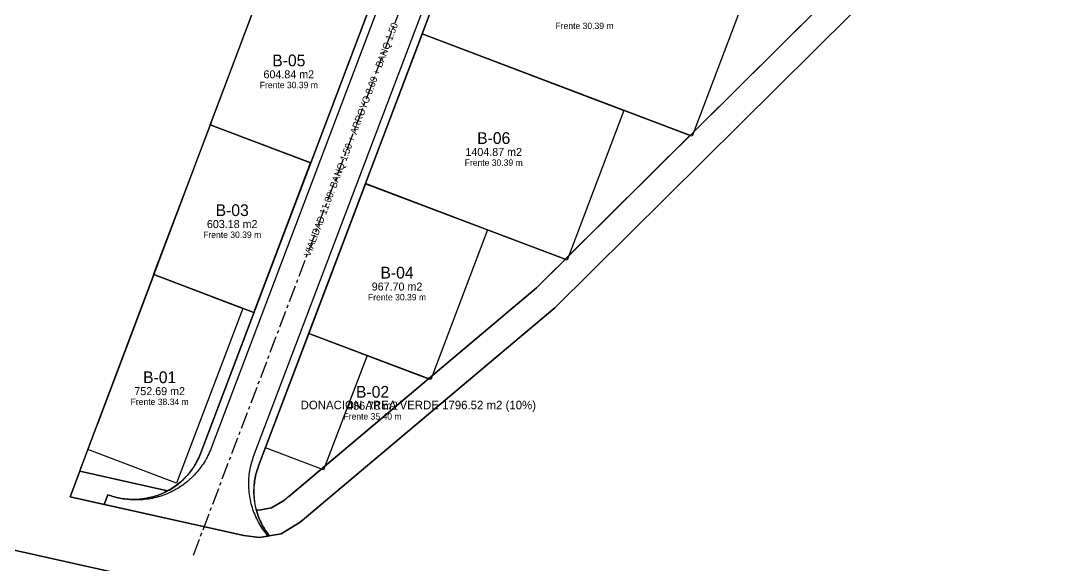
# Model space of a CAD drawing. Header units: metres. Extents: x 357856 to 358234, y 2285113 to 2285465.
# Drawn here: x 358037.8 to 358234, y 2285265.1 to 2285367 of the extents above; entities that cross this region are included whole.
import ezdxf
from ezdxf.enums import TextEntityAlignment as Align

# ---------------------------------------------------------------- set-up
doc = ezdxf.new("R2010")
doc.units = ezdxf.units.M
doc.linetypes.add('CENTER', pattern=[5.08, 3.175, -0.635, 0.635, -0.635])
for name, color, linetype in [('BODEGA-HUELLA', 30, 'Continuous'), ('DONACION-AREA-VERDE', 3, 'Continuous'), ('LOTES', 2, 'Continuous'), ('POLIGONO', 5, 'Continuous'), ('TEXTO', 7, 'Continuous'), ('VIAL-ARROYO', 8, 'Continuous'), ('VIAL-DERECHO-VIA', 9, 'Continuous'), ('VIAL-EJE', 1, 'Continuous')]:
    doc.layers.add(name, color=color, linetype=linetype)

msp = doc.modelspace()

# ---------------------------------------------------------------- linework, layer by layer
at = {"layer": 'BODEGA-HUELLA'}
for points in [[(358123.64, 2285392.65), (358174.22, 2285373.49), (358163.59, 2285345.43), (358113.01, 2285364.6), (358123.64, 2285392.65)], [(358083.88, 2285375.64), (358102.73, 2285368.5), (358092.1, 2285340.45), (358073.24, 2285347.59), (358083.88, 2285375.64)], [(358113.01, 2285364.6), (358150.81, 2285350.28), (358140.18, 2285322.22), (358102.38, 2285336.55), (358113.01, 2285364.6)], [(358073.3, 2285347.57), (358092.1, 2285340.45), (358081.47, 2285312.39), (358062.67, 2285319.52), (358073.3, 2285347.57)], [(358102.38, 2285336.55), (358125.25, 2285327.88), (358114.62, 2285299.83), (358091.75, 2285308.49), (358102.38, 2285336.55)], [(358062.72, 2285319.5), (358079.38, 2285313.18), (358066.98, 2285280.45), (358050.31, 2285286.76), (358062.72, 2285319.5)], [(358091.75, 2285308.49), (358102.66, 2285304.36), (358094.52, 2285282.9), (358083.62, 2285287.03), (358091.75, 2285308.49)]]:
    msp.add_lwpolyline(points, close=True, dxfattribs=at)
at = {"layer": 'DONACION-AREA-VERDE'}
for points in [[(358203.1, 2285385.15), (358134.4, 2285317.03), (358134.4, 2285317.03), (358134.4, 2285317.03), (358134.4, 2285317.03), (358087.18, 2285277.26), (358087.18, 2285277.26), (358087.18, 2285277.26), (358087.18, 2285277.26), (358087.18, 2285277.26), (358087.18, 2285277.26), (358084.77, 2285275.81), (358084.77, 2285275.81), (358084.77, 2285275.81), (358084.76, 2285275.81), (358084.76, 2285275.81), (358084.76, 2285275.81), (358084.76, 2285275.81), (358084.76, 2285275.81), (358082.38, 2285275.39), (358082.38, 2285275.39), (358082.38, 2285275.39), (358082.38, 2285275.39), (358082.38, 2285275.39), (358082.38, 2285275.39), (358082.38, 2285275.39), (358081.93, 2285275.44), (358081.93, 2285275.44), (358081.93, 2285275.44), (358081.93, 2285275.44), (358081.93, 2285275.44), (358081.92, 2285275.44), (358081.92, 2285275.44), (358081.92, 2285275.44), (358081.92, 2285275.44), (358081.92, 2285275.44), (358081.92, 2285275.44), (358081.92, 2285275.44), (358081.92, 2285275.44), (358081.92, 2285275.44), (358081.92, 2285275.43), (358081.92, 2285275.43), (358081.92, 2285275.43), (358081.92, 2285275.43), (358081.92, 2285275.43), (358081.92, 2285275.43), (358081.92, 2285275.43), (358081.92, 2285275.43), (358081.92, 2285275.43), (358081.92, 2285275.43), (358081.98, 2285275.2), (358081.98, 2285275.2), (358081.98, 2285275.2), (358081.98, 2285275.2), (358081.98, 2285275.2), (358081.98, 2285275.2), (358082.07, 2285274.88), (358082.07, 2285274.88), (358082.07, 2285274.88), (358082.07, 2285274.88), (358082.07, 2285274.88), (358082.07, 2285274.88), (358082.17, 2285274.57), (358082.17, 2285274.57), (358082.17, 2285274.57), (358082.17, 2285274.57), (358082.17, 2285274.57), (358082.17, 2285274.57), (358082.28, 2285274.26), (358082.28, 2285274.26), (358082.28, 2285274.26), (358082.28, 2285274.26), (358082.28, 2285274.26), (358082.28, 2285274.26), (358082.4, 2285273.95), (358082.4, 2285273.95), (358082.4, 2285273.95), (358082.4, 2285273.95), (358082.4, 2285273.95), (358082.4, 2285273.95), (358082.53, 2285273.64), (358082.53, 2285273.64), (358082.53, 2285273.64), (358082.53, 2285273.64), (358082.53, 2285273.64), (358082.53, 2285273.64), (358082.66, 2285273.34), (358082.66, 2285273.34), (358082.66, 2285273.34), (358082.66, 2285273.34), (358082.66, 2285273.34), (358082.66, 2285273.34), (358082.8, 2285273.04), (358082.8, 2285273.04), (358082.8, 2285273.03), (358082.8, 2285273.03), (358082.8, 2285273.03), (358082.8, 2285273.03), (358082.94, 2285272.74), (358082.94, 2285272.74), (358082.94, 2285272.74), (358082.94, 2285272.74), (358082.94, 2285272.74), (358082.94, 2285272.74), (358083.1, 2285272.45), (358083.1, 2285272.45), (358083.1, 2285272.44), (358083.1, 2285272.44), (358083.1, 2285272.44), (358083.1, 2285272.44), (358083.26, 2285272.16), (358083.26, 2285272.16), (358083.26, 2285272.16), (358083.26, 2285272.16), (358083.26, 2285272.16), (358083.26, 2285272.16), (358083.43, 2285271.87), (358083.43, 2285271.87), (358083.43, 2285271.87), (358083.43, 2285271.87), (358083.43, 2285271.87), (358083.43, 2285271.87), (358083.6, 2285271.59), (358083.6, 2285271.59), (358083.6, 2285271.59), (358083.6, 2285271.59), (358083.6, 2285271.59), (358083.6, 2285271.59), (358083.79, 2285271.31), (358083.79, 2285271.31), (358083.79, 2285271.31), (358083.79, 2285271.31), (358083.79, 2285271.31), (358083.79, 2285271.31), (358083.98, 2285271.04), (358083.98, 2285271.04), (358083.98, 2285271.04), (358083.98, 2285271.04), (358083.98, 2285271.04), (358083.98, 2285271.04), (358084.17, 2285270.77), (358084.17, 2285270.77), (358084.17, 2285270.77), (358084.17, 2285270.77), (358084.17, 2285270.77), (358084.17, 2285270.77), (358084.33, 2285270.57), (358084.33, 2285270.57), (358084.33, 2285270.57), (358084.33, 2285270.57), (358084.33, 2285270.57), (358084.33, 2285270.57), (358084.33, 2285270.57), (358084.33, 2285270.57), (358084.33, 2285270.57), (358084.33, 2285270.57), (358084.33, 2285270.57), (358084.33, 2285270.56), (358084.33, 2285270.56), (358084.33, 2285270.56), (358084.33, 2285270.56), (358084.33, 2285270.56), (358084.33, 2285270.56), (358084.33, 2285270.56), (358084.33, 2285270.56), (358084.34, 2285270.56), (358084.34, 2285270.56), (358084.34, 2285270.56), (358084.34, 2285270.56), (358084.34, 2285270.56), (358084.34, 2285270.56), (358084.34, 2285270.56), (358084.34, 2285270.56), (358086.57, 2285270.95), (358086.58, 2285270.95), (358086.58, 2285270.95), (358086.58, 2285270.95), (358086.58, 2285270.95), (358086.58, 2285270.95), (358086.58, 2285270.95), (358086.58, 2285270.95), (358090.15, 2285273.1), (358090.15, 2285273.1), (358090.15, 2285273.1), (358090.15, 2285273.1), (358090.15, 2285273.1), (358090.15, 2285273.1), (358137.84, 2285313.27), (358137.84, 2285313.27), (358137.84, 2285313.27), (358137.84, 2285313.27), (358207.33, 2285382.17)], [(358060.31, 2285262.57), (357941.63, 2285289.07)]]:
    msp.add_lwpolyline(points, dxfattribs=at)
msp.add_lwpolyline([(358047, 2285277.88), (358047, 2285277.88), (358047, 2285277.88), (358047, 2285277.87), (358047, 2285277.87), (358047, 2285277.87), (358047, 2285277.87), (358047, 2285277.87), (358047, 2285277.87), (358047, 2285277.87), (358047.01, 2285277.87), (358047.01, 2285277.87), (358047.01, 2285277.87), (358047.01, 2285277.87), (358047.01, 2285277.87), (358047.01, 2285277.87), (358047.01, 2285277.86), (358047.01, 2285277.86), (358047.01, 2285277.86), (358053.4, 2285276.44), (358053.4, 2285276.44), (358053.4, 2285276.44), (358053.4, 2285276.44), (358053.4, 2285276.44), (358053.4, 2285276.44), (358053.4, 2285276.44), (358053.4, 2285276.44), (358053.4, 2285276.44), (358053.4, 2285276.44), (358053.4, 2285276.44), (358053.4, 2285276.44), (358053.41, 2285276.44), (358053.41, 2285276.44), (358053.41, 2285276.44), (358053.41, 2285276.44), (358053.41, 2285276.44), (358053.41, 2285276.44), (358053.41, 2285276.44), (358053.41, 2285276.45), (358053.41, 2285276.45), (358053.41, 2285276.45), (358053.41, 2285276.45), (358054.09, 2285278.24), (358054.09, 2285278.24), (358054.09, 2285278.24), (358054.09, 2285278.24), (358054.09, 2285278.24), (358054.09, 2285278.24), (358054.09, 2285278.24), (358054.09, 2285278.24), (358054.09, 2285278.24), (358054.09, 2285278.24), (358054.09, 2285278.24), (358054.09, 2285278.24), (358054.09, 2285278.24), (358054.1, 2285278.24), (358054.1, 2285278.24), (358054.1, 2285278.24), (358054.1, 2285278.24), (358054.1, 2285278.24), (358054.1, 2285278.24), (358054.4, 2285278.13), (358054.4, 2285278.13), (358054.4, 2285278.13), (358054.4, 2285278.13), (358054.4, 2285278.13), (358054.4, 2285278.13), (358054.72, 2285278.03), (358054.72, 2285278.03), (358054.72, 2285278.03), (358054.72, 2285278.03), (358054.72, 2285278.03), (358054.72, 2285278.03), (358055.03, 2285277.93), (358055.03, 2285277.93), (358055.03, 2285277.93), (358055.03, 2285277.93), (358055.03, 2285277.93), (358055.03, 2285277.93), (358055.35, 2285277.84), (358055.35, 2285277.84), (358055.35, 2285277.84), (358055.35, 2285277.84), (358055.35, 2285277.84), (358055.35, 2285277.84), (358055.67, 2285277.76), (358055.67, 2285277.76), (358055.67, 2285277.76), (358055.67, 2285277.76), (358055.67, 2285277.76), (358055.67, 2285277.76), (358055.99, 2285277.68), (358055.99, 2285277.68), (358055.99, 2285277.68), (358055.99, 2285277.68), (358055.99, 2285277.68), (358055.99, 2285277.68), (358056.32, 2285277.61), (358056.32, 2285277.61), (358056.32, 2285277.61), (358056.32, 2285277.61), (358056.32, 2285277.61), (358056.32, 2285277.61), (358056.64, 2285277.56), (358056.64, 2285277.56), (358056.65, 2285277.56), (358056.65, 2285277.56), (358056.65, 2285277.56), (358056.65, 2285277.56), (358056.97, 2285277.5), (358056.97, 2285277.5), (358056.97, 2285277.5), (358056.97, 2285277.5), (358056.97, 2285277.5), (358056.97, 2285277.5), (358057.3, 2285277.46), (358057.3, 2285277.46), (358057.3, 2285277.46), (358057.3, 2285277.46), (358057.3, 2285277.46), (358057.3, 2285277.46), (358057.63, 2285277.43), (358057.63, 2285277.43), (358057.63, 2285277.43), (358057.63, 2285277.43), (358057.63, 2285277.43), (358057.63, 2285277.43), (358057.96, 2285277.4), (358057.96, 2285277.4), (358057.96, 2285277.4), (358057.96, 2285277.4), (358057.96, 2285277.4), (358057.96, 2285277.4), (358058.29, 2285277.38), (358058.29, 2285277.38), (358058.29, 2285277.38), (358058.29, 2285277.38), (358058.29, 2285277.38), (358058.29, 2285277.38), (358058.62, 2285277.37), (358058.62, 2285277.37), (358058.62, 2285277.37), (358058.62, 2285277.37), (358058.62, 2285277.37), (358058.62, 2285277.37), (358058.95, 2285277.37), (358058.95, 2285277.37), (358058.95, 2285277.37), (358058.95, 2285277.37), (358058.95, 2285277.37), (358058.95, 2285277.37), (358059.29, 2285277.38), (358059.29, 2285277.38), (358059.29, 2285277.38), (358059.29, 2285277.38), (358059.29, 2285277.38), (358059.29, 2285277.38), (358059.62, 2285277.39), (358059.62, 2285277.39), (358059.62, 2285277.39), (358059.62, 2285277.39), (358059.62, 2285277.39), (358059.62, 2285277.39), (358059.95, 2285277.41), (358059.95, 2285277.41), (358059.95, 2285277.41), (358059.95, 2285277.41), (358059.95, 2285277.41), (358059.95, 2285277.41), (358060.28, 2285277.44), (358060.28, 2285277.44), (358060.28, 2285277.44), (358060.28, 2285277.44), (358060.28, 2285277.44), (358060.28, 2285277.44), (358060.61, 2285277.48), (358060.61, 2285277.48), (358060.61, 2285277.48), (358060.61, 2285277.48), (358060.61, 2285277.48), (358060.61, 2285277.48), (358060.93, 2285277.53), (358060.93, 2285277.53), (358060.93, 2285277.53), (358060.93, 2285277.53), (358060.93, 2285277.53), (358060.93, 2285277.53), (358061.26, 2285277.58), (358061.26, 2285277.58), (358061.26, 2285277.58), (358061.26, 2285277.58), (358061.26, 2285277.58), (358061.26, 2285277.58), (358061.59, 2285277.65), (358061.59, 2285277.65), (358061.59, 2285277.65), (358061.59, 2285277.65), (358061.59, 2285277.65), (358061.59, 2285277.65), (358061.91, 2285277.72), (358061.91, 2285277.72), (358061.91, 2285277.72), (358061.91, 2285277.72), (358061.91, 2285277.72), (358061.91, 2285277.72), (358062.23, 2285277.79), (358062.23, 2285277.79), (358062.23, 2285277.79), (358062.23, 2285277.79), (358062.23, 2285277.79), (358062.23, 2285277.79), (358062.55, 2285277.88), (358062.55, 2285277.88), (358062.55, 2285277.88), (358062.55, 2285277.88), (358062.55, 2285277.88), (358062.55, 2285277.88), (358062.87, 2285277.97), (358062.87, 2285277.97), (358062.87, 2285277.97), (358062.87, 2285277.97), (358062.87, 2285277.97), (358062.87, 2285277.97), (358063.18, 2285278.08), (358063.18, 2285278.08), (358063.18, 2285278.08), (358063.18, 2285278.08), (358063.18, 2285278.08), (358063.18, 2285278.08), (358063.5, 2285278.19), (358063.5, 2285278.19), (358063.5, 2285278.19), (358063.5, 2285278.19), (358063.5, 2285278.19), (358063.5, 2285278.19), (358063.81, 2285278.3), (358063.81, 2285278.3), (358063.81, 2285278.3), (358063.81, 2285278.3), (358063.81, 2285278.3), (358063.81, 2285278.3), (358064.11, 2285278.43), (358064.11, 2285278.43), (358064.11, 2285278.43), (358064.11, 2285278.43), (358064.11, 2285278.43), (358064.11, 2285278.43), (358064.42, 2285278.56), (358064.42, 2285278.56), (358064.42, 2285278.56), (358064.42, 2285278.56), (358064.42, 2285278.56), (358064.42, 2285278.56), (358064.72, 2285278.7), (358064.72, 2285278.7), (358064.72, 2285278.7), (358064.72, 2285278.7), (358064.72, 2285278.7), (358064.72, 2285278.7), (358065.02, 2285278.85), (358065.02, 2285278.85), (358065.02, 2285278.85), (358065.02, 2285278.85), (358065.02, 2285278.85), (358065.02, 2285278.85), (358065.28, 2285278.99), (358065.28, 2285278.99), (358065.28, 2285278.99), (358065.28, 2285278.99), (358065.28, 2285278.99), (358065.28, 2285278.99), (358065.28, 2285278.99), (358065.28, 2285278.99), (358065.28, 2285278.99), (358065.28, 2285278.99), (358065.28, 2285278.99), (358065.28, 2285278.99), (358065.28, 2285278.99), (358065.28, 2285278.99), (358065.28, 2285279), (358065.28, 2285279), (358065.28, 2285279), (358065.28, 2285279), (358065.28, 2285279), (358065.28, 2285279), (358065.28, 2285279), (358065.28, 2285279), (358065.28, 2285279), (358065.28, 2285279), (358065.28, 2285279), (358065.28, 2285279), (358065.27, 2285279), (358065.27, 2285279), (358065.27, 2285279), (358048.82, 2285282.68), (358048.82, 2285282.68), (358048.82, 2285282.68), (358048.82, 2285282.68), (358048.82, 2285282.68), (358048.82, 2285282.68), (358048.82, 2285282.68), (358048.82, 2285282.68), (358048.82, 2285282.68), (358048.82, 2285282.68), (358048.81, 2285282.68), (358048.81, 2285282.68), (358048.81, 2285282.68), (358048.81, 2285282.68), (358048.81, 2285282.68), (358048.81, 2285282.67), (358048.81, 2285282.67), (358048.81, 2285282.67), (358048.81, 2285282.67), (358047, 2285277.88), (358047, 2285277.88), (358047, 2285277.88)], close=True, dxfattribs=at)
at = {"layer": 'LOTES'}
for points in [[(358123.64, 2285392.65), (358113.02, 2285364.61), (358113.02, 2285364.61), (358113.02, 2285364.61), (358113.02, 2285364.61), (358113.02, 2285364.61), (358113.02, 2285364.61), (358113.02, 2285364.61), (358113.02, 2285364.6), (358113.02, 2285364.6), (358113.02, 2285364.6), (358113.02, 2285364.6), (358113.02, 2285364.6), (358113.02, 2285364.6), (358113.02, 2285364.6), (358113.02, 2285364.6), (358113.02, 2285364.6), (358113.02, 2285364.6), (358113.02, 2285364.6), (358163.19, 2285345.59), (358163.19, 2285345.59), (358163.19, 2285345.59), (358163.19, 2285345.59), (358163.19, 2285345.59), (358163.19, 2285345.59), (358163.19, 2285345.59), (358163.2, 2285345.59), (358163.2, 2285345.59), (358163.2, 2285345.59), (358163.2, 2285345.59), (358163.2, 2285345.59), (358163.2, 2285345.59), (358186.6, 2285368.78)], [(358083.85, 2285375.64), (358073.27, 2285347.59), (358073.27, 2285347.59), (358073.27, 2285347.59), (358073.27, 2285347.59), (358073.27, 2285347.59), (358073.27, 2285347.58), (358073.27, 2285347.58), (358073.27, 2285347.58), (358073.27, 2285347.58), (358073.27, 2285347.58), (358073.27, 2285347.58), (358073.28, 2285347.58), (358073.28, 2285347.58), (358073.28, 2285347.58), (358073.28, 2285347.58), (358073.28, 2285347.58), (358073.28, 2285347.58), (358092.09, 2285340.45), (358092.09, 2285340.45), (358092.09, 2285340.45), (358092.09, 2285340.45), (358092.09, 2285340.45), (358092.09, 2285340.45), (358092.09, 2285340.45), (358092.09, 2285340.45), (358092.09, 2285340.45), (358092.1, 2285340.45), (358092.1, 2285340.45), (358092.1, 2285340.45), (358092.1, 2285340.45), (358092.1, 2285340.45), (358092.1, 2285340.45), (358092.1, 2285340.45), (358092.1, 2285340.45), (358092.1, 2285340.46), (358102.72, 2285368.49)]]:
    msp.add_lwpolyline(points, dxfattribs=at)
for points in [[(358102.39, 2285336.56), (358102.39, 2285336.56), (358102.39, 2285336.56), (358102.39, 2285336.55), (358102.39, 2285336.55), (358102.39, 2285336.55), (358102.39, 2285336.55), (358102.39, 2285336.55), (358102.39, 2285336.55), (358102.39, 2285336.55), (358102.39, 2285336.55), (358102.39, 2285336.55), (358102.39, 2285336.55), (358102.39, 2285336.55), (358102.39, 2285336.55), (358102.39, 2285336.54), (358102.39, 2285336.54), (358139.78, 2285322.38), (358139.78, 2285322.38), (358139.78, 2285322.38), (358139.78, 2285322.38), (358139.78, 2285322.38), (358139.78, 2285322.38), (358139.78, 2285322.38), (358139.78, 2285322.38), (358139.78, 2285322.38), (358139.79, 2285322.38), (358139.79, 2285322.38), (358139.79, 2285322.38), (358139.79, 2285322.38), (358163.18, 2285345.57), (358163.18, 2285345.58), (358163.19, 2285345.58), (358163.19, 2285345.58), (358163.19, 2285345.58), (358163.19, 2285345.58), (358163.19, 2285345.58), (358163.19, 2285345.58), (358163.19, 2285345.58), (358163.19, 2285345.58), (358163.19, 2285345.58), (358163.19, 2285345.58), (358163.19, 2285345.59), (358163.19, 2285345.59), (358163.18, 2285345.59), (358163.18, 2285345.59), (358163.18, 2285345.59), (358163.18, 2285345.59), (358163.18, 2285345.59), (358163.18, 2285345.59), (358163.18, 2285345.59), (358113.02, 2285364.6), (358113.02, 2285364.6), (358113.02, 2285364.6), (358113.02, 2285364.6), (358113.02, 2285364.6), (358113.02, 2285364.6), (358113.02, 2285364.6), (358113.02, 2285364.6), (358113.02, 2285364.6), (358113.02, 2285364.6), (358113.01, 2285364.6), (358113.01, 2285364.6), (358113.01, 2285364.6), (358113.01, 2285364.59), (358113.01, 2285364.59), (358113.01, 2285364.59), (358113.01, 2285364.59), (358102.39, 2285336.56)], [(358081.46, 2285312.4), (358081.46, 2285312.4), (358081.46, 2285312.4), (358081.46, 2285312.4), (358081.46, 2285312.4), (358081.46, 2285312.4), (358081.46, 2285312.4), (358081.46, 2285312.4), (358081.47, 2285312.4), (358081.47, 2285312.4), (358081.47, 2285312.4), (358081.47, 2285312.4), (358081.47, 2285312.4), (358081.47, 2285312.4), (358081.47, 2285312.4), (358081.47, 2285312.4), (358081.47, 2285312.4), (358092.09, 2285340.44), (358092.09, 2285340.44), (358092.09, 2285340.44), (358092.09, 2285340.44), (358092.09, 2285340.44), (358092.09, 2285340.44), (358092.09, 2285340.44), (358092.09, 2285340.44), (358092.09, 2285340.44), (358092.09, 2285340.44), (358092.09, 2285340.45), (358092.09, 2285340.45), (358092.09, 2285340.45), (358092.09, 2285340.45), (358092.09, 2285340.45), (358092.09, 2285340.45), (358092.09, 2285340.45), (358073.28, 2285347.58), (358073.28, 2285347.58), (358073.28, 2285347.58), (358073.28, 2285347.58), (358073.28, 2285347.58), (358073.27, 2285347.58), (358073.27, 2285347.58), (358073.27, 2285347.58), (358073.27, 2285347.58), (358073.27, 2285347.58), (358073.27, 2285347.58), (358073.27, 2285347.57), (358073.27, 2285347.57), (358073.27, 2285347.57), (358073.27, 2285347.57), (358073.27, 2285347.57), (358073.27, 2285347.57), (358062.69, 2285319.52), (358062.69, 2285319.52), (358062.69, 2285319.51), (358062.69, 2285319.51), (358062.69, 2285319.51), (358062.69, 2285319.51), (358062.69, 2285319.51), (358062.69, 2285319.51), (358062.7, 2285319.51), (358062.7, 2285319.51), (358062.7, 2285319.51), (358062.7, 2285319.51), (358062.7, 2285319.51), (358062.7, 2285319.51), (358062.7, 2285319.5), (358062.7, 2285319.5), (358062.7, 2285319.5), (358081.46, 2285312.4)], [(358091.76, 2285308.5), (358091.76, 2285308.5), (358091.76, 2285308.5), (358091.76, 2285308.5), (358091.76, 2285308.5), (358091.76, 2285308.5), (358091.76, 2285308.5), (358091.76, 2285308.5), (358091.76, 2285308.5), (358091.76, 2285308.5), (358091.76, 2285308.49), (358091.76, 2285308.49), (358091.76, 2285308.49), (358091.76, 2285308.49), (358091.76, 2285308.49), (358091.76, 2285308.49), (358091.76, 2285308.49), (358114.17, 2285300), (358114.17, 2285300), (358114.17, 2285300), (358114.17, 2285300), (358114.17, 2285300), (358114.17, 2285300), (358114.17, 2285300), (358114.18, 2285300), (358114.18, 2285300), (358114.18, 2285300), (358114.18, 2285300), (358114.18, 2285300), (358134.4, 2285317.03), (358134.4, 2285317.03), (358134.4, 2285317.03), (358134.4, 2285317.03), (358134.4, 2285317.03), (358134.4, 2285317.03), (358134.4, 2285317.03), (358134.4, 2285317.03), (358139.77, 2285322.36), (358139.77, 2285322.37), (358139.77, 2285322.37), (358139.77, 2285322.37), (358139.77, 2285322.37), (358139.77, 2285322.37), (358139.78, 2285322.37), (358139.78, 2285322.37), (358139.78, 2285322.37), (358139.78, 2285322.37), (358139.78, 2285322.37), (358139.77, 2285322.37), (358139.77, 2285322.38), (358139.77, 2285322.38), (358139.77, 2285322.38), (358139.77, 2285322.38), (358139.77, 2285322.38), (358139.77, 2285322.38), (358139.77, 2285322.38), (358139.77, 2285322.38), (358139.77, 2285322.38), (358102.39, 2285336.54), (358102.39, 2285336.54), (358102.39, 2285336.54), (358102.39, 2285336.54), (358102.39, 2285336.54), (358102.39, 2285336.54), (358102.39, 2285336.54), (358102.39, 2285336.54), (358102.39, 2285336.54), (358102.38, 2285336.54), (358102.38, 2285336.54), (358102.38, 2285336.54), (358102.38, 2285336.54), (358102.38, 2285336.54), (358102.38, 2285336.54), (358102.38, 2285336.54), (358102.38, 2285336.54), (358091.76, 2285308.5)], [(358048.82, 2285282.65), (358048.82, 2285282.65), (358048.82, 2285282.65), (358048.82, 2285282.65), (358048.82, 2285282.65), (358048.82, 2285282.65), (358048.82, 2285282.65), (358048.82, 2285282.65), (358065.25, 2285278.98), (358065.26, 2285278.98), (358065.26, 2285278.98), (358065.26, 2285278.98), (358065.26, 2285278.97), (358065.26, 2285278.97), (358065.26, 2285278.97), (358065.26, 2285278.97), (358065.27, 2285278.97), (358065.27, 2285278.97), (358065.27, 2285278.97), (358065.27, 2285278.97), (358065.27, 2285278.97), (358065.28, 2285278.97), (358065.28, 2285278.97), (358065.28, 2285278.96), (358065.28, 2285278.96), (358065.28, 2285278.96), (358065.28, 2285278.96), (358065.29, 2285278.96), (358065.29, 2285278.96), (358065.29, 2285278.96), (358065.29, 2285278.96), (358065.29, 2285278.96), (358065.3, 2285278.96), (358065.3, 2285278.96), (358065.3, 2285278.96), (358065.3, 2285278.97), (358065.3, 2285278.97), (358065.3, 2285278.97), (358065.3, 2285278.97), (358065.31, 2285278.97), (358065.31, 2285278.97), (358065.31, 2285278.97), (358065.31, 2285278.97), (358065.31, 2285278.97), (358065.31, 2285278.97), (358065.31, 2285278.97), (358065.31, 2285278.97), (358065.31, 2285278.97), (358065.32, 2285278.98), (358065.32, 2285278.98), (358065.32, 2285278.98), (358065.32, 2285278.98), (358065.32, 2285278.98), (358065.32, 2285278.98), (358065.61, 2285279.14), (358065.61, 2285279.14), (358065.61, 2285279.14), (358065.61, 2285279.14), (358065.61, 2285279.14), (358065.61, 2285279.14), (358065.9, 2285279.31), (358065.9, 2285279.31), (358065.9, 2285279.31), (358065.9, 2285279.31), (358065.9, 2285279.31), (358065.9, 2285279.31), (358066.18, 2285279.48), (358066.18, 2285279.48), (358066.18, 2285279.48), (358066.18, 2285279.48), (358066.18, 2285279.48), (358066.18, 2285279.48), (358066.46, 2285279.66), (358066.46, 2285279.66), (358066.46, 2285279.66), (358066.46, 2285279.66), (358066.46, 2285279.66), (358066.46, 2285279.67), (358066.73, 2285279.85), (358066.73, 2285279.85), (358066.73, 2285279.85), (358066.73, 2285279.85), (358066.73, 2285279.85), (358066.73, 2285279.85), (358067, 2285280.05), (358067, 2285280.05), (358067, 2285280.05), (358067, 2285280.05), (358067, 2285280.05), (358067, 2285280.05), (358067.26, 2285280.25), (358067.26, 2285280.25), (358067.26, 2285280.25), (358067.26, 2285280.25), (358067.26, 2285280.25), (358067.26, 2285280.25), (358067.52, 2285280.46), (358067.52, 2285280.46), (358067.52, 2285280.46), (358067.52, 2285280.46), (358067.52, 2285280.46), (358067.52, 2285280.46), (358067.77, 2285280.68), (358067.77, 2285280.68), (358067.77, 2285280.68), (358067.77, 2285280.68), (358067.77, 2285280.68), (358067.77, 2285280.68), (358068.02, 2285280.9), (358068.02, 2285280.9), (358068.02, 2285280.9), (358068.02, 2285280.9), (358068.02, 2285280.9), (358068.02, 2285280.9), (358068.26, 2285281.13), (358068.26, 2285281.13), (358068.26, 2285281.13), (358068.26, 2285281.13), (358068.26, 2285281.13), (358068.26, 2285281.13), (358068.5, 2285281.36), (358068.5, 2285281.36), (358068.5, 2285281.36), (358068.5, 2285281.36), (358068.5, 2285281.36), (358068.5, 2285281.36), (358068.73, 2285281.6), (358068.73, 2285281.6), (358068.73, 2285281.6), (358068.73, 2285281.6), (358068.73, 2285281.6), (358068.73, 2285281.6), (358068.95, 2285281.84), (358068.95, 2285281.84), (358068.95, 2285281.84), (358068.95, 2285281.84), (358068.95, 2285281.84), (358068.95, 2285281.84), (358069.17, 2285282.09), (358069.17, 2285282.09), (358069.17, 2285282.09), (358069.17, 2285282.09), (358069.17, 2285282.09), (358069.17, 2285282.09), (358069.38, 2285282.35), (358069.38, 2285282.35), (358069.38, 2285282.35), (358069.38, 2285282.35), (358069.38, 2285282.35), (358069.38, 2285282.35), (358069.59, 2285282.61), (358069.59, 2285282.61), (358069.59, 2285282.61), (358069.59, 2285282.61), (358069.59, 2285282.61), (358069.59, 2285282.61), (358069.79, 2285282.87), (358069.79, 2285282.87), (358069.79, 2285282.87), (358069.79, 2285282.87), (358069.79, 2285282.87), (358069.79, 2285282.88), (358069.98, 2285283.14), (358069.98, 2285283.14), (358069.98, 2285283.14), (358069.98, 2285283.15), (358069.98, 2285283.15), (358069.98, 2285283.15), (358070.17, 2285283.42), (358070.17, 2285283.42), (358070.17, 2285283.42), (358070.17, 2285283.42), (358070.17, 2285283.42), (358070.17, 2285283.42), (358070.35, 2285283.7), (358070.35, 2285283.7), (358070.35, 2285283.7), (358070.35, 2285283.7), (358070.35, 2285283.7), (358070.35, 2285283.7), (358070.52, 2285283.98), (358070.52, 2285283.98), (358070.52, 2285283.98), (358070.52, 2285283.98), (358070.52, 2285283.98), (358070.52, 2285283.98), (358070.69, 2285284.27), (358070.69, 2285284.27), (358070.69, 2285284.27), (358070.69, 2285284.27), (358070.69, 2285284.27), (358070.69, 2285284.27), (358070.73, 2285284.36), (358070.73, 2285284.36), (358070.74, 2285284.36), (358070.74, 2285284.36), (358070.74, 2285284.36), (358070.74, 2285284.36), (358070.74, 2285284.37), (358070.74, 2285284.37), (358070.74, 2285284.37), (358070.74, 2285284.37), (358070.74, 2285284.37), (358070.74, 2285284.38), (358070.74, 2285284.38), (358070.74, 2285284.38), (358070.74, 2285284.38), (358070.74, 2285284.38), (358070.74, 2285284.39), (358070.74, 2285284.39), (358070.74, 2285284.39), (358070.74, 2285284.39), (358070.74, 2285284.39), (358070.74, 2285284.4), (358070.74, 2285284.4), (358070.73, 2285284.4), (358070.73, 2285284.4), (358070.73, 2285284.4), (358070.73, 2285284.4), (358070.73, 2285284.4), (358070.73, 2285284.4), (358070.73, 2285284.41), (358070.73, 2285284.41), (358070.73, 2285284.41), (358070.73, 2285284.41), (358070.73, 2285284.41), (358070.73, 2285284.42), (358070.73, 2285284.42), (358070.73, 2285284.42), (358070.73, 2285284.42), (358070.82, 2285284.58), (358070.82, 2285284.58), (358070.82, 2285284.58), (358070.82, 2285284.58), (358070.97, 2285284.87), (358070.97, 2285284.87), (358070.97, 2285284.87), (358070.97, 2285284.87), (358071.11, 2285285.17), (358071.11, 2285285.17), (358071.11, 2285285.17), (358071.11, 2285285.17), (358071.25, 2285285.47), (358071.25, 2285285.47), (358071.25, 2285285.47), (358071.25, 2285285.47), (358071.38, 2285285.78), (358071.38, 2285285.78), (358071.38, 2285285.78), (358071.38, 2285285.78), (358071.5, 2285286.09), (358071.5, 2285286.09), (358081.46, 2285312.37), (358081.46, 2285312.38), (358081.46, 2285312.38), (358081.46, 2285312.38), (358081.46, 2285312.38), (358081.46, 2285312.38), (358081.46, 2285312.39), (358081.46, 2285312.39), (358081.46, 2285312.39), (358081.46, 2285312.39), (358081.46, 2285312.39), (358081.46, 2285312.39), (358081.45, 2285312.4), (358081.45, 2285312.4), (358081.45, 2285312.4), (358081.45, 2285312.4), (358081.45, 2285312.4), (358062.71, 2285319.5), (358062.71, 2285319.5), (358062.71, 2285319.5), (358062.7, 2285319.5), (358062.7, 2285319.5), (358062.7, 2285319.5), (358062.7, 2285319.5), (358062.7, 2285319.5), (358062.69, 2285319.5), (358062.69, 2285319.5), (358062.69, 2285319.5), (358062.69, 2285319.5), (358062.69, 2285319.5), (358062.69, 2285319.49), (358062.69, 2285319.49), (358062.69, 2285319.49), (358062.68, 2285319.49), (358052.13, 2285291.47), (358052.13, 2285291.47), (358052.13, 2285291.47), (358052.12, 2285291.47), (358052.12, 2285291.47), (358052.12, 2285291.47), (358052.12, 2285291.46), (358052.12, 2285291.46), (358052.12, 2285291.46), (358052.12, 2285291.46), (358052.11, 2285291.46), (358052.11, 2285291.46), (358052.11, 2285291.46), (358052.11, 2285291.46), (358052.11, 2285291.46), (358052.11, 2285291.46), (358052.11, 2285291.46), (358052.1, 2285291.46), (358052.1, 2285291.46), (358052.1, 2285291.46), (358052.1, 2285291.46), (358052.1, 2285291.46), (358052.1, 2285291.45), (358052.09, 2285291.45), (358052.09, 2285291.45), (358052.09, 2285291.45), (358052.09, 2285291.45), (358052.09, 2285291.45), (358052.09, 2285291.45), (358052.09, 2285291.45), (358052.08, 2285291.44), (358052.08, 2285291.44), (358052.08, 2285291.44), (358052.08, 2285291.44), (358052.08, 2285291.44), (358052.08, 2285291.44), (358052.08, 2285291.44), (358052.08, 2285291.44), (358052.08, 2285291.44), (358048.79, 2285282.7), (358048.79, 2285282.7), (358048.79, 2285282.7), (358048.79, 2285282.7), (358048.79, 2285282.7), (358048.79, 2285282.7), (358048.79, 2285282.7), (358048.79, 2285282.7), (358048.79, 2285282.7), (358048.79, 2285282.7), (358048.79, 2285282.7), (358048.79, 2285282.7), (358048.79, 2285282.7), (358048.79, 2285282.69), (358048.79, 2285282.69), (358048.79, 2285282.69), (358048.79, 2285282.69), (358048.79, 2285282.69), (358048.79, 2285282.68), (358048.79, 2285282.68), (358048.79, 2285282.68), (358048.79, 2285282.68), (358048.79, 2285282.68), (358048.79, 2285282.67), (358048.79, 2285282.67), (358048.79, 2285282.67), (358048.79, 2285282.67), (358048.79, 2285282.67), (358048.79, 2285282.67), (358048.8, 2285282.66), (358048.8, 2285282.66), (358048.8, 2285282.66), (358048.8, 2285282.66), (358048.8, 2285282.66), (358048.8, 2285282.66), (358048.81, 2285282.66), (358048.81, 2285282.65), (358048.81, 2285282.65), (358048.81, 2285282.65), (358048.81, 2285282.65), (358048.81, 2285282.65), (358048.81, 2285282.65), (358048.82, 2285282.65), (358048.82, 2285282.65), (358048.82, 2285282.65)], [(358081.92, 2285275.41), (358081.92, 2285275.41), (358081.93, 2285275.41), (358081.93, 2285275.41), (358082.38, 2285275.36), (358082.38, 2285275.36), (358082.38, 2285275.36), (358082.38, 2285275.36), (358082.38, 2285275.36), (358082.38, 2285275.36), (358082.38, 2285275.36), (358082.38, 2285275.36), (358082.38, 2285275.36), (358082.38, 2285275.36), (358082.38, 2285275.36), (358082.38, 2285275.36), (358082.38, 2285275.36), (358082.38, 2285275.36), (358082.38, 2285275.36), (358082.38, 2285275.36), (358082.38, 2285275.36), (358082.38, 2285275.36), (358082.38, 2285275.36), (358082.38, 2285275.36), (358082.38, 2285275.36), (358082.38, 2285275.36), (358082.38, 2285275.36), (358082.39, 2285275.36), (358082.39, 2285275.36), (358082.39, 2285275.36), (358082.39, 2285275.36), (358082.39, 2285275.36), (358082.39, 2285275.36), (358082.39, 2285275.36), (358082.39, 2285275.36), (358082.39, 2285275.36), (358082.39, 2285275.36), (358082.39, 2285275.36), (358082.39, 2285275.36), (358082.39, 2285275.36), (358084.77, 2285275.78), (358084.77, 2285275.78), (358084.77, 2285275.78), (358084.77, 2285275.78), (358084.77, 2285275.78), (358084.77, 2285275.78), (358084.77, 2285275.78), (358084.77, 2285275.78), (358084.77, 2285275.78), (358084.77, 2285275.78), (358084.77, 2285275.78), (358084.77, 2285275.78), (358084.77, 2285275.78), (358084.77, 2285275.78), (358084.77, 2285275.78), (358084.77, 2285275.78), (358084.77, 2285275.78), (358084.77, 2285275.78), (358084.77, 2285275.78), (358084.77, 2285275.78), (358084.77, 2285275.78), (358084.78, 2285275.78), (358084.78, 2285275.78), (358084.78, 2285275.78), (358084.78, 2285275.78), (358084.78, 2285275.78), (358084.78, 2285275.78), (358084.78, 2285275.78), (358084.78, 2285275.78), (358084.78, 2285275.78), (358084.78, 2285275.78), (358084.78, 2285275.78), (358084.78, 2285275.78), (358084.78, 2285275.78), (358084.78, 2285275.78), (358084.78, 2285275.78), (358084.78, 2285275.78), (358084.78, 2285275.78), (358084.78, 2285275.78), (358084.78, 2285275.78), (358087.2, 2285277.23), (358087.2, 2285277.23), (358087.2, 2285277.23), (358087.2, 2285277.23), (358087.2, 2285277.23), (358087.2, 2285277.23), (358087.2, 2285277.23), (358087.2, 2285277.23), (358087.2, 2285277.23), (358087.2, 2285277.23), (358087.2, 2285277.23), (358087.2, 2285277.23), (358087.2, 2285277.23), (358087.2, 2285277.23), (358087.2, 2285277.23), (358087.2, 2285277.23), (358087.2, 2285277.23), (358087.2, 2285277.23), (358087.2, 2285277.23), (358087.2, 2285277.23), (358087.2, 2285277.23), (358087.2, 2285277.23), (358087.2, 2285277.23), (358087.2, 2285277.23), (358087.2, 2285277.23), (358087.2, 2285277.23), (358087.2, 2285277.23), (358087.2, 2285277.23), (358087.2, 2285277.23), (358087.2, 2285277.24), (358087.2, 2285277.24), (358087.2, 2285277.24), (358087.91, 2285277.84), (358087.92, 2285277.84), (358087.92, 2285277.84), (358087.92, 2285277.84), (358087.92, 2285277.84), (358087.92, 2285277.84), (358087.92, 2285277.84), (358087.92, 2285277.84), (358087.92, 2285277.84), (358087.92, 2285277.84), (358087.92, 2285277.85), (358087.92, 2285277.85), (358087.93, 2285277.85), (358087.93, 2285277.85), (358087.93, 2285277.85), (358087.93, 2285277.85), (358087.93, 2285277.86), (358087.93, 2285277.86), (358087.93, 2285277.86), (358087.93, 2285277.86), (358087.93, 2285277.86), (358087.93, 2285277.87), (358087.93, 2285277.87), (358087.93, 2285277.87), (358087.93, 2285277.87), (358087.93, 2285277.87), (358087.93, 2285277.88), (358087.93, 2285277.88), (358087.93, 2285277.88), (358087.93, 2285277.88), (358087.93, 2285277.88), (358087.93, 2285277.88), (358087.93, 2285277.89), (358087.93, 2285277.89), (358087.93, 2285277.89), (358087.93, 2285277.89), (358087.94, 2285277.89), (358114.15, 2285299.98), (358114.15, 2285299.98), (358114.15, 2285299.98), (358114.15, 2285299.98), (358114.15, 2285299.98), (358114.15, 2285299.98), (358114.15, 2285299.99), (358114.16, 2285299.99), (358114.16, 2285299.99), (358114.16, 2285299.99), (358114.16, 2285299.99), (358114.16, 2285300), (358114.15, 2285300), (358114.15, 2285300), (358114.15, 2285300), (358114.15, 2285300), (358114.15, 2285300), (358114.15, 2285300.01), (358114.15, 2285300.01), (358114.15, 2285300.01), (358114.14, 2285300.01), (358114.14, 2285300.01), (358091.77, 2285308.49), (358091.77, 2285308.49), (358091.77, 2285308.49), (358091.77, 2285308.49), (358091.76, 2285308.49), (358091.76, 2285308.49), (358091.76, 2285308.49), (358091.76, 2285308.49), (358091.76, 2285308.49), (358091.75, 2285308.49), (358091.75, 2285308.49), (358091.75, 2285308.48), (358091.75, 2285308.48), (358091.75, 2285308.48), (358091.75, 2285308.48), (358091.75, 2285308.48), (358091.75, 2285308.48), (358082.34, 2285283.66), (358082.34, 2285283.66), (358082.23, 2285283.35), (358082.23, 2285283.35), (358082.23, 2285283.35), (358082.23, 2285283.35), (358082.12, 2285283.04), (358082.12, 2285283.04), (358082.12, 2285283.04), (358082.12, 2285283.04), (358082.03, 2285282.72), (358082.03, 2285282.72), (358082.03, 2285282.72), (358082.03, 2285282.72), (358081.94, 2285282.4), (358081.94, 2285282.4), (358081.94, 2285282.4), (358081.94, 2285282.4), (358081.85, 2285282.08), (358081.85, 2285282.08), (358081.85, 2285282.08), (358081.85, 2285282.08), (358081.78, 2285281.76), (358081.78, 2285281.76), (358081.78, 2285281.76), (358081.78, 2285281.76), (358081.71, 2285281.43), (358081.71, 2285281.43), (358081.71, 2285281.43), (358081.71, 2285281.43), (358081.65, 2285281.11), (358081.65, 2285281.11), (358081.65, 2285281.11), (358081.65, 2285281.11), (358081.6, 2285280.78), (358081.6, 2285280.78), (358081.6, 2285280.78), (358081.6, 2285280.78), (358081.56, 2285280.45), (358081.56, 2285280.45), (358081.56, 2285280.45), (358081.56, 2285280.45), (358081.55, 2285280.32), (358081.55, 2285280.32), (358081.54, 2285280.32), (358081.54, 2285280.32), (358081.54, 2285280.31), (358081.54, 2285280.31), (358081.54, 2285280.31), (358081.54, 2285280.31), (358081.54, 2285280.31), (358081.54, 2285280.31), (358081.54, 2285280.31), (358081.53, 2285280.3), (358081.53, 2285280.3), (358081.53, 2285280.3), (358081.53, 2285280.3), (358081.53, 2285280.3), (358081.53, 2285280.3), (358081.53, 2285280.3), (358081.52, 2285280.3), (358081.52, 2285280.3), (358081.52, 2285280.3), (358081.52, 2285280.29), (358081.52, 2285280.29), (358081.52, 2285280.29), (358081.52, 2285280.29), (358081.52, 2285280.29), (358081.51, 2285280.29), (358081.51, 2285280.28), (358081.51, 2285280.28), (358081.51, 2285280.28), (358081.51, 2285280.28), (358081.51, 2285280.28), (358081.51, 2285280.28), (358081.51, 2285280.27), (358081.51, 2285280.27), (358081.51, 2285280.27), (358081.51, 2285280.27), (358081.51, 2285280.27), (358081.49, 2285280.13), (358081.49, 2285280.13), (358081.49, 2285280.13), (358081.49, 2285280.13), (358081.49, 2285280.13), (358081.49, 2285280.13), (358081.47, 2285279.8), (358081.47, 2285279.8), (358081.47, 2285279.79), (358081.47, 2285279.79), (358081.47, 2285279.79), (358081.47, 2285279.79), (358081.45, 2285279.46), (358081.45, 2285279.46), (358081.45, 2285279.46), (358081.45, 2285279.46), (358081.45, 2285279.46), (358081.45, 2285279.46), (358081.44, 2285279.13), (358081.44, 2285279.13), (358081.44, 2285279.13), (358081.44, 2285279.13), (358081.44, 2285279.13), (358081.44, 2285279.13), (358081.44, 2285278.8), (358081.44, 2285278.8), (358081.44, 2285278.8), (358081.44, 2285278.8), (358081.44, 2285278.8), (358081.44, 2285278.8), (358081.44, 2285278.47), (358081.44, 2285278.47), (358081.44, 2285278.47), (358081.44, 2285278.47), (358081.44, 2285278.47), (358081.44, 2285278.47), (358081.46, 2285278.14), (358081.46, 2285278.14), (358081.46, 2285278.14), (358081.46, 2285278.14), (358081.46, 2285278.14), (358081.46, 2285278.13), (358081.48, 2285277.8), (358081.48, 2285277.8), (358081.48, 2285277.8), (358081.48, 2285277.8), (358081.48, 2285277.8), (358081.48, 2285277.8), (358081.51, 2285277.47), (358081.51, 2285277.47), (358081.51, 2285277.47), (358081.51, 2285277.47), (358081.51, 2285277.47), (358081.51, 2285277.47), (358081.55, 2285277.14), (358081.55, 2285277.14), (358081.55, 2285277.14), (358081.55, 2285277.14), (358081.55, 2285277.14), (358081.55, 2285277.14), (358081.6, 2285276.82), (358081.6, 2285276.82), (358081.6, 2285276.81), (358081.6, 2285276.81), (358081.6, 2285276.81), (358081.6, 2285276.81), (358081.65, 2285276.49), (358081.65, 2285276.49), (358081.65, 2285276.49), (358081.65, 2285276.49), (358081.65, 2285276.49), (358081.65, 2285276.49), (358081.71, 2285276.16), (358081.71, 2285276.16), (358081.71, 2285276.16), (358081.71, 2285276.16), (358081.71, 2285276.16), (358081.71, 2285276.16), (358081.78, 2285275.84), (358081.78, 2285275.84), (358081.78, 2285275.84), (358081.78, 2285275.84), (358081.78, 2285275.84), (358081.78, 2285275.84), (358081.86, 2285275.51), (358081.86, 2285275.51), (358081.86, 2285275.51), (358081.86, 2285275.51), (358081.86, 2285275.51), (358081.86, 2285275.51), (358081.88, 2285275.44), (358081.88, 2285275.44), (358081.88, 2285275.44), (358081.88, 2285275.44), (358081.88, 2285275.44), (358081.88, 2285275.44), (358081.88, 2285275.44), (358081.88, 2285275.44), (358081.88, 2285275.44), (358081.88, 2285275.44), (358081.88, 2285275.44), (358081.88, 2285275.43), (358081.89, 2285275.43), (358081.89, 2285275.43), (358081.89, 2285275.43), (358081.89, 2285275.43), (358081.89, 2285275.43), (358081.89, 2285275.42), (358081.89, 2285275.42), (358081.89, 2285275.42), (358081.89, 2285275.42), (358081.9, 2285275.42), (358081.9, 2285275.42), (358081.9, 2285275.42), (358081.9, 2285275.42), (358081.9, 2285275.41), (358081.9, 2285275.41), (358081.91, 2285275.41), (358081.91, 2285275.41), (358081.91, 2285275.41), (358081.91, 2285275.41), (358081.91, 2285275.41), (358081.92, 2285275.41), (358081.92, 2285275.41), (358081.92, 2285275.41), (358081.92, 2285275.41), (358081.92, 2285275.41), (358081.92, 2285275.41)]]:
    msp.add_lwpolyline(points, close=True, dxfattribs=at)
at = {"layer": 'POLIGONO'}
for points in [[(358047, 2285277.87), (358117.57, 2285465.14), (358234.04, 2285439.15), (358207.33, 2285382.17), (358137.84, 2285313.27), (358090.15, 2285273.1), (358086.58, 2285270.95), (358082.52, 2285270.24), (358079.54, 2285270.6), (358047, 2285277.87)], [(357879.27, 2285124.57), (357941.62, 2285289.07), (358060.31, 2285262.57), (358062.26, 2285261.77), (358063.93, 2285260.34), (358065.12, 2285258.56), (358065.64, 2285256.29), (358065.51, 2285254.15), (358063.95, 2285251.17), (357910.51, 2285122.42), (357905.46, 2285119.92), (357901.33, 2285119.68), (357879.27, 2285124.57)]]:
    msp.add_lwpolyline(points, close=True, dxfattribs=at)
at = {"layer": 'VIAL-ARROYO'}
msp.add_lwpolyline([(358125.39, 2285424.07), (358073.43, 2285286.96), (358073.43, 2285286.96), (358073.3, 2285286.61), (358073.3, 2285286.61), (358073.15, 2285286.28), (358073.15, 2285286.28), (358073, 2285285.94), (358073, 2285285.94), (358072.84, 2285285.61), (358072.84, 2285285.61), (358072.68, 2285285.28), (358072.68, 2285285.28), (358072.5, 2285284.96), (358072.5, 2285284.96), (358072.32, 2285284.64), (358072.32, 2285284.64), (358072.13, 2285284.32), (358072.13, 2285284.32), (358071.93, 2285284.01), (358071.93, 2285284.01), (358071.72, 2285283.71), (358071.72, 2285283.71), (358071.51, 2285283.41), (358071.51, 2285283.41), (358071.29, 2285283.11), (358071.29, 2285283.11), (358071.06, 2285282.83), (358071.06, 2285282.83), (358070.82, 2285282.54), (358070.82, 2285282.54), (358070.58, 2285282.27), (358070.58, 2285282.27), (358070.33, 2285281.99), (358070.33, 2285281.99), (358070.08, 2285281.73), (358070.07, 2285281.73), (358069.81, 2285281.47), (358069.81, 2285281.47), (358069.55, 2285281.22), (358069.54, 2285281.22), (358069.27, 2285280.97), (358069.27, 2285280.97), (358068.99, 2285280.73), (358068.99, 2285280.73), (358068.7, 2285280.5), (358068.7, 2285280.5), (358068.41, 2285280.28), (358068.41, 2285280.28), (358068.12, 2285280.06), (358068.12, 2285280.06), (358067.81, 2285279.85), (358067.81, 2285279.85), (358067.51, 2285279.65), (358067.51, 2285279.65), (358067.19, 2285279.45), (358067.19, 2285279.45), (358066.88, 2285279.27), (358066.88, 2285279.27), (358066.56, 2285279.09), (358066.55, 2285279.09), (358066.23, 2285278.91), (358066.23, 2285278.91), (358065.9, 2285278.75), (358065.9, 2285278.75), (358065.57, 2285278.6), (358065.57, 2285278.6), (358065.23, 2285278.45), (358065.23, 2285278.45), (358064.89, 2285278.31), (358064.89, 2285278.31), (358064.54, 2285278.18), (358064.54, 2285278.18), (358064.2, 2285278.06), (358064.2, 2285278.06), (358063.85, 2285277.94), (358063.84, 2285277.94), (358063.49, 2285277.84), (358063.49, 2285277.84), (358063.14, 2285277.74), (358063.14, 2285277.74), (358062.78, 2285277.66), (358062.78, 2285277.66), (358062.42, 2285277.58), (358062.42, 2285277.58), (358062.06, 2285277.51), (358062.06, 2285277.51), (358061.69, 2285277.45), (358061.69, 2285277.45), (358061.33, 2285277.4), (358061.33, 2285277.4), (358060.96, 2285277.35), (358060.96, 2285277.35), (358060.6, 2285277.32), (358060.6, 2285277.32), (358060.23, 2285277.3), (358060.23, 2285277.3), (358059.86, 2285277.28), (358059.86, 2285277.28), (358059.49, 2285277.27), (358059.49, 2285277.27), (358059.13, 2285277.28), (358059.13, 2285277.28), (358058.76, 2285277.29), (358058.76, 2285277.29), (358058.39, 2285277.31), (358058.39, 2285277.31), (358058.02, 2285277.34), (358058.02, 2285277.34), (358057.66, 2285277.37), (358057.66, 2285277.37), (358057.29, 2285277.42), (358057.29, 2285277.42), (358056.93, 2285277.48), (358056.93, 2285277.48), (358056.57, 2285277.54), (358056.57, 2285277.54), (358056.21, 2285277.62), (358056.21, 2285277.62), (358055.85, 2285277.7), (358055.85, 2285277.7), (358055.49, 2285277.79), (358055.49, 2285277.79), (358055.14, 2285277.89), (358055.14, 2285277.89), (358054.79, 2285278), (358054.78, 2285278), (358054.44, 2285278.12), (358054.44, 2285278.12), (358054.4, 2285278.13), (358054.4, 2285278.13), (358054.1, 2285278.24), (358054.1, 2285278.24), (358054.1, 2285278.24), (358054.1, 2285278.24), (358054.1, 2285278.24), (358054.09, 2285278.24), (358054.09, 2285278.24), (358054.09, 2285278.24), (358054.09, 2285278.24), (358054.09, 2285278.24), (358054.09, 2285278.24), (358054.09, 2285278.24), (358054.09, 2285278.24), (358054.09, 2285278.24), (358054.09, 2285278.24), (358054.09, 2285278.24), (358054.09, 2285278.24), (358053.41, 2285276.45), (358053.41, 2285276.45), (358053.41, 2285276.45), (358053.41, 2285276.44), (358053.41, 2285276.44), (358053.41, 2285276.44), (358053.41, 2285276.44), (358053.41, 2285276.44), (358053.41, 2285276.44), (358053.41, 2285276.44), (358053.41, 2285276.44), (358053.41, 2285276.44), (358053.41, 2285276.44), (358053.41, 2285276.44), (358053.41, 2285276.44), (358053.41, 2285276.43), (358053.41, 2285276.43), (358053.41, 2285276.43), (358053.42, 2285276.43), (358079.54, 2285270.6), (358079.54, 2285270.6), (358082.52, 2285270.24), (358082.52, 2285270.24), (358082.52, 2285270.24), (358082.53, 2285270.24), (358084.1, 2285270.52), (358084.1, 2285270.52), (358084.1, 2285270.52), (358084.1, 2285270.52), (358084.1, 2285270.52), (358084.1, 2285270.52), (358084.1, 2285270.52), (358084.1, 2285270.52), (358084.1, 2285270.52), (358084.1, 2285270.52), (358084.1, 2285270.52), (358084.1, 2285270.52), (358084.1, 2285270.52), (358084.1, 2285270.52), (358084.1, 2285270.53), (358084.1, 2285270.53), (358084.1, 2285270.53), (358084.1, 2285270.53), (358084.1, 2285270.53), (358084.1, 2285270.53), (358084.1, 2285270.53), (358084.1, 2285270.53), (358083.96, 2285270.7), (358083.96, 2285270.7), (358083.73, 2285270.98), (358083.73, 2285270.98), (358083.5, 2285271.27), (358083.5, 2285271.28), (358083.29, 2285271.57), (358083.29, 2285271.57), (358083.08, 2285271.87), (358083.08, 2285271.87), (358082.87, 2285272.18), (358082.87, 2285272.18), (358082.68, 2285272.49), (358082.68, 2285272.49), (358082.49, 2285272.81), (358082.49, 2285272.81), (358082.31, 2285273.13), (358082.31, 2285273.13), (358082.14, 2285273.46), (358082.14, 2285273.46), (358081.98, 2285273.79), (358081.98, 2285273.79), (358081.82, 2285274.12), (358081.82, 2285274.12), (358081.67, 2285274.46), (358081.67, 2285274.46), (358081.54, 2285274.8), (358081.54, 2285274.8), (358081.41, 2285275.14), (358081.41, 2285275.15), (358081.28, 2285275.49), (358081.28, 2285275.49), (358081.17, 2285275.84), (358081.17, 2285275.84), (358081.07, 2285276.2), (358081.07, 2285276.2), (358080.97, 2285276.55), (358080.97, 2285276.55), (358080.88, 2285276.91), (358080.88, 2285276.91), (358080.8, 2285277.27), (358080.8, 2285277.27), (358080.74, 2285277.63), (358080.74, 2285277.63), (358080.67, 2285277.99), (358080.67, 2285277.99), (358080.62, 2285278.36), (358080.62, 2285278.36), (358080.58, 2285278.72), (358080.58, 2285278.72), (358080.55, 2285279.09), (358080.55, 2285279.09), (358080.52, 2285279.46), (358080.52, 2285279.46), (358080.51, 2285279.82), (358080.51, 2285279.83), (358080.5, 2285280.19), (358080.5, 2285280.19), (358080.5, 2285280.56), (358080.5, 2285280.56), (358080.51, 2285280.93), (358080.51, 2285280.93), (358080.53, 2285281.3), (358080.53, 2285281.3), (358080.56, 2285281.66), (358080.56, 2285281.66), (358080.6, 2285282.03), (358080.6, 2285282.03), (358080.65, 2285282.39), (358080.65, 2285282.4), (358080.7, 2285282.76), (358080.7, 2285282.76), (358080.77, 2285283.12), (358080.77, 2285283.12), (358080.84, 2285283.48), (358080.84, 2285283.48), (358080.93, 2285283.84), (358080.93, 2285283.84), (358081.02, 2285284.2), (358081.02, 2285284.2), (358081.12, 2285284.55), (358081.12, 2285284.55), (358081.23, 2285284.9), (358081.23, 2285284.9), (358081.35, 2285285.25), (358081.35, 2285285.25), (358081.47, 2285285.6), (358081.47, 2285285.6), (358128.17, 2285408.82)], dxfattribs=at)
at = {"layer": 'VIAL-DERECHO-VIA'}
msp.add_lwpolyline([(358123.99, 2285424.61), (358071.5, 2285286.09), (358071.5, 2285286.09), (358071.38, 2285285.78), (358071.38, 2285285.78), (358071.25, 2285285.47), (358071.25, 2285285.47), (358071.11, 2285285.17), (358071.11, 2285285.17), (358070.97, 2285284.87), (358070.97, 2285284.87), (358070.82, 2285284.58), (358070.82, 2285284.58), (358070.66, 2285284.29), (358070.66, 2285284.29), (358070.49, 2285284), (358070.49, 2285284), (358070.32, 2285283.72), (358070.32, 2285283.72), (358070.14, 2285283.44), (358070.14, 2285283.44), (358069.96, 2285283.16), (358069.96, 2285283.16), (358069.77, 2285282.89), (358069.76, 2285282.89), (358069.57, 2285282.63), (358069.57, 2285282.63), (358069.36, 2285282.37), (358069.36, 2285282.37), (358069.15, 2285282.11), (358069.15, 2285282.11), (358068.93, 2285281.86), (358068.93, 2285281.86), (358068.71, 2285281.62), (358068.71, 2285281.62), (358068.48, 2285281.38), (358068.48, 2285281.38), (358068.24, 2285281.15), (358068.24, 2285281.15), (358068, 2285280.92), (358068, 2285280.92), (358067.75, 2285280.7), (358067.75, 2285280.7), (358067.5, 2285280.49), (358067.5, 2285280.49), (358067.24, 2285280.28), (358067.24, 2285280.28), (358066.98, 2285280.07), (358066.98, 2285280.07), (358066.71, 2285279.88), (358066.71, 2285279.88), (358066.44, 2285279.69), (358066.44, 2285279.69), (358066.16, 2285279.51), (358066.16, 2285279.51), (358065.88, 2285279.33), (358065.88, 2285279.33), (358065.6, 2285279.16), (358065.6, 2285279.16), (358065.31, 2285279), (358065.31, 2285279), (358065.02, 2285278.85), (358065.02, 2285278.85), (358064.72, 2285278.7), (358064.72, 2285278.7), (358064.42, 2285278.56), (358064.42, 2285278.56), (358064.11, 2285278.43), (358064.11, 2285278.43), (358063.81, 2285278.3), (358063.81, 2285278.3), (358063.5, 2285278.19), (358063.5, 2285278.19), (358063.18, 2285278.08), (358063.18, 2285278.08), (358062.87, 2285277.97), (358062.87, 2285277.97), (358062.55, 2285277.88), (358062.55, 2285277.88), (358062.23, 2285277.79), (358062.23, 2285277.79), (358061.91, 2285277.72), (358061.91, 2285277.72), (358061.59, 2285277.65), (358061.59, 2285277.65), (358061.26, 2285277.58), (358061.26, 2285277.58), (358060.93, 2285277.53), (358060.93, 2285277.53), (358060.61, 2285277.48), (358060.61, 2285277.48), (358060.28, 2285277.44), (358060.28, 2285277.44), (358059.95, 2285277.41), (358059.95, 2285277.41), (358059.62, 2285277.39), (358059.62, 2285277.39), (358059.29, 2285277.38), (358059.29, 2285277.38), (358058.95, 2285277.37), (358058.95, 2285277.37), (358058.62, 2285277.37), (358058.62, 2285277.37), (358058.29, 2285277.38), (358058.29, 2285277.38), (358057.96, 2285277.4), (358057.96, 2285277.4), (358057.63, 2285277.43), (358057.63, 2285277.43), (358057.3, 2285277.46), (358057.3, 2285277.46), (358056.97, 2285277.5), (358056.97, 2285277.5), (358056.65, 2285277.56), (358056.65, 2285277.56), (358056.32, 2285277.61), (358056.32, 2285277.61), (358055.99, 2285277.68), (358055.99, 2285277.68), (358055.67, 2285277.76), (358055.67, 2285277.76), (358055.35, 2285277.84), (358055.35, 2285277.84), (358055.03, 2285277.93), (358055.03, 2285277.93), (358054.72, 2285278.03), (358054.72, 2285278.03), (358054.4, 2285278.13), (358054.4, 2285278.13), (358054.1, 2285278.24), (358054.1, 2285278.24), (358054.1, 2285278.24), (358054.1, 2285278.24), (358054.1, 2285278.24), (358054.09, 2285278.24), (358054.09, 2285278.24), (358054.09, 2285278.24), (358054.09, 2285278.24), (358054.09, 2285278.24), (358054.09, 2285278.24), (358054.09, 2285278.24), (358054.09, 2285278.24), (358054.09, 2285278.24), (358054.09, 2285278.24), (358054.09, 2285278.24), (358054.09, 2285278.24), (358053.41, 2285276.45), (358053.41, 2285276.45), (358053.41, 2285276.45), (358053.41, 2285276.44), (358053.41, 2285276.44), (358053.41, 2285276.44), (358053.41, 2285276.44), (358053.41, 2285276.44), (358053.41, 2285276.44), (358053.41, 2285276.44), (358053.41, 2285276.44), (358053.41, 2285276.44), (358053.41, 2285276.44), (358053.41, 2285276.44), (358053.41, 2285276.44), (358053.41, 2285276.43), (358053.41, 2285276.43), (358053.41, 2285276.43), (358053.42, 2285276.43), (358079.54, 2285270.6), (358079.54, 2285270.6), (358082.52, 2285270.24), (358082.52, 2285270.24), (358082.52, 2285270.24), (358082.53, 2285270.24), (358084.32, 2285270.56), (358084.32, 2285270.56), (358084.32, 2285270.56), (358084.32, 2285270.56), (358084.32, 2285270.56), (358084.33, 2285270.56), (358084.33, 2285270.56), (358084.33, 2285270.56), (358084.33, 2285270.56), (358084.33, 2285270.56), (358084.33, 2285270.56), (358084.33, 2285270.56), (358084.33, 2285270.56), (358084.33, 2285270.56), (358084.33, 2285270.56), (358084.33, 2285270.57), (358084.33, 2285270.57), (358084.33, 2285270.57), (358084.33, 2285270.57), (358084.33, 2285270.57), (358084.33, 2285270.57), (358084.33, 2285270.57), (358084.17, 2285270.77), (358084.17, 2285270.77), (358083.98, 2285271.04), (358083.98, 2285271.04), (358083.79, 2285271.31), (358083.79, 2285271.31), (358083.6, 2285271.59), (358083.6, 2285271.59), (358083.43, 2285271.87), (358083.43, 2285271.87), (358083.26, 2285272.16), (358083.26, 2285272.16), (358083.1, 2285272.44), (358083.1, 2285272.45), (358082.94, 2285272.74), (358082.94, 2285272.74), (358082.8, 2285273.03), (358082.8, 2285273.04), (358082.66, 2285273.34), (358082.66, 2285273.34), (358082.53, 2285273.64), (358082.53, 2285273.64), (358082.4, 2285273.95), (358082.4, 2285273.95), (358082.28, 2285274.26), (358082.28, 2285274.26), (358082.17, 2285274.57), (358082.17, 2285274.57), (358082.07, 2285274.88), (358082.07, 2285274.88), (358081.98, 2285275.2), (358081.98, 2285275.2), (358081.89, 2285275.52), (358081.89, 2285275.52), (358081.81, 2285275.84), (358081.81, 2285275.84), (358081.74, 2285276.17), (358081.74, 2285276.17), (358081.68, 2285276.49), (358081.68, 2285276.49), (358081.63, 2285276.82), (358081.63, 2285276.82), (358081.58, 2285277.15), (358081.58, 2285277.15), (358081.54, 2285277.48), (358081.54, 2285277.48), (358081.51, 2285277.81), (358081.51, 2285277.81), (358081.49, 2285278.14), (358081.49, 2285278.14), (358081.47, 2285278.47), (358081.47, 2285278.47), (358081.47, 2285278.8), (358081.47, 2285278.8), (358081.47, 2285279.13), (358081.47, 2285279.13), (358081.48, 2285279.46), (358081.48, 2285279.46), (358081.5, 2285279.79), (358081.5, 2285279.79), (358081.52, 2285280.12), (358081.52, 2285280.12), (358081.56, 2285280.45), (358081.56, 2285280.45), (358081.6, 2285280.78), (358081.6, 2285280.78), (358081.65, 2285281.11), (358081.65, 2285281.11), (358081.71, 2285281.43), (358081.71, 2285281.43), (358081.78, 2285281.76), (358081.78, 2285281.76), (358081.85, 2285282.08), (358081.85, 2285282.08), (358081.94, 2285282.4), (358081.94, 2285282.4), (358082.03, 2285282.72), (358082.03, 2285282.72), (358082.12, 2285283.04), (358082.12, 2285283.04), (358082.23, 2285283.35), (358082.23, 2285283.35), (358082.34, 2285283.66), (358082.34, 2285283.66), (358128.76, 2285406.15)], dxfattribs=at)
at = {"layer": 'VIAL-EJE', "linetype": 'CENTER'}
msp.add_lwpolyline([(358070.13, 2285266.96), (358129.13, 2285422.66)], dxfattribs=at)

# ---------------------------------------------------------------- texts
at = {"layer": 'DONACION-AREA-VERDE'}
msp.add_text('DONACION AREA VERDE 1796.52 m2 (10%)', height=1.6, dxfattribs=at).set_placement((358112.27, 2285295.07), align=Align.MIDDLE_CENTER)
at = {"layer": 'TEXTO'}
msp.add_text('VIALIDAD 11.00: BANQ 1.50 + ARROYO 8.00 + BANQ 1.50', height=1.3, rotation=69.25, dxfattribs=at).set_placement((358099.63, 2285344.81), align=Align.MIDDLE_CENTER)
for s, height, p in [('Frente 30.39 m', 1.2, (358143.42, 2285366.12)), ('B-05', 2.2, (358088, 2285359.64)), ('604.84 m2', 1.5, (358088, 2285357.04)), ('Frente 30.39 m', 1.2, (358088, 2285355.04)), ('B-06', 2.2, (358126.4, 2285345.09)), ('1404.87 m2', 1.5, (358126.4, 2285342.49)), ('Frente 30.39 m', 1.2, (358126.4, 2285340.49)), ('B-03', 2.2, (358077.39, 2285331.58)), ('603.18 m2', 1.5, (358077.39, 2285328.98)), ('Frente 30.39 m', 1.2, (358077.39, 2285326.98)), ('B-04', 2.2, (358108.28, 2285319.87)), ('967.70 m2', 1.5, (358108.28, 2285317.27)), ('Frente 30.39 m', 1.2, (358108.28, 2285315.27)), ('B-01', 2.2, (358063.8, 2285300.27)), ('752.69 m2', 1.5, (358063.8, 2285297.67)), ('B-02', 2.2, (358103.69, 2285297.54)), ('Frente 38.34 m', 1.2, (358063.8, 2285295.67)), ('486.78 m2', 1.5, (358103.69, 2285294.94)), ('Frente 35.40 m', 1.2, (358103.69, 2285292.94))]:
    msp.add_text(s, height=height, dxfattribs=at).set_placement(p, align=Align.MIDDLE_CENTER)

doc.saveas('drawing.dxf')
